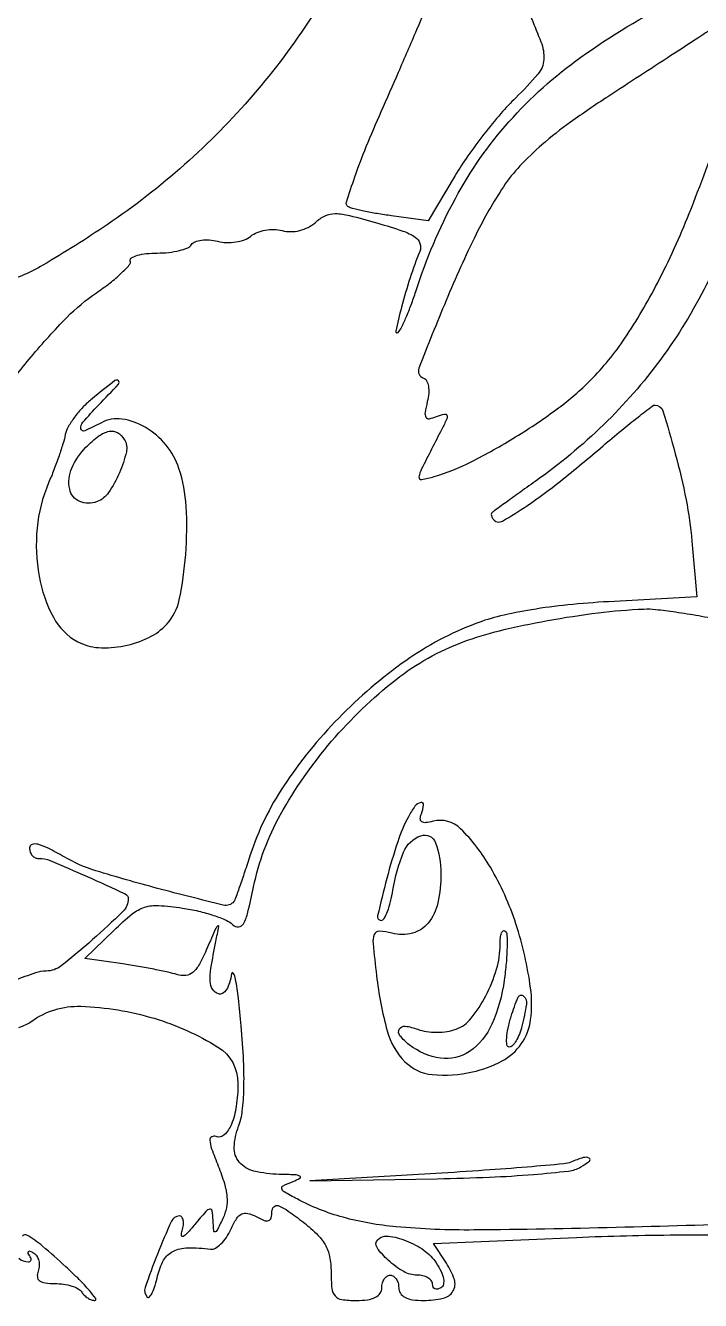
# Model space of a CAD drawing. Extents: x 4 to 800, y 0 to 528.
# Drawn here: x 291.9 to 371.7, y 0 to 150.9 of the extents above; entities that cross this region are included whole.
import ezdxf

# ---------------------------------------------------------------- set-up
doc = ezdxf.new("R2010")
doc.units = 0

msp = doc.modelspace()

# ---------------------------------------------------------------- linework, layer by layer
for points in [[(331.2554, 161.978071, -0.068318), (318.794, 142.73327, -0.066404), (301.5, 127.345758, -0.016326), (293.917039, 122.571874, -0.061983), (288.781655, 120.367829, -0.111532)], [(288.758054, 106.938272, -0.014419), (292.535251, 111.729227, -0.019638), (296.747344, 116.381927, -0.050201), (300.233946, 119.291771, 0.016239), (301.850418, 120.464508, 0.024362), (303.173409, 121.598949, 0.021463), (304.132483, 122.58735, 0.254156), (304.25, 123.090048, -0.341028), (304.393437, 123.439797, -0.061701), (305.084226, 123.732702, -0.044386), (306.139461, 123.934634, -0.025096), (307.440983, 124, 0.027016), (308.803802, 124.073688, 0.033573), (310.053391, 124.294828, 0.03567), (311.042509, 124.615587, 0.159411), (311.502268, 125.00367, -0.164494), (311.914845, 125.344986, -0.059908), (312.660544, 125.531757, -0.051288), (313.590315, 125.553385, -0.041693), (314.574271, 125.392003, 0.053195), (315.63318, 125.243196, 0.0471), (316.745106, 125.310892, 0.049513), (317.755969, 125.573193, 0.085179), (318.50766, 126.006357, -0.081054), (319.2373, 126.434817, -0.048899), (320.205771, 126.704411, -0.047472), (321.249433, 126.786933, -0.060025), (322.207797, 126.655911, 0.066517), (323.224496, 126.530284, 0.058214), (324.287618, 126.665161, 0.058058), (325.293797, 127.042139, 0.065369), (326.142847, 127.629275, -0.073392), (327.312824, 128.411017, -0.114208), (328.492734, 128.66879, -0.059153), (330.174398, 128.448065, -0.008559), (333.516331, 127.538276, -0.011035), (336.491631, 126.60165, -0.066176), (337.943788, 125.883613, -0.166105), (338.520257, 125.125658, -0.177517), (338.492057, 124.196888, 0.016769), (337.34897, 121.047715, 0.013494), (336.32686, 117.5932, 0.012136), (335.64292, 114.754309, 0.763937), (335.933095, 114.603898, 0.072209), (336.326877, 115.179334, 0.012166), (336.886384, 116.394096, 0.013087), (337.476092, 117.865747, 0.011297), (338.0194, 119.439833, -0.046077), (342.704698, 130.464642, -0.058314), (349.047385, 139.531188, -0.05584), (357.549199, 147.17487, -0.03767), (368.712268, 153.949014, 0.008618)], [(350.571229, 154.484984, -0.007916), (352.8318, 149.003384, -0.109131), (353.167581, 146.894692, -0.16324), (352.475425, 145.177317, -0.023497), (349.850259, 142.380376, 0.022509), (348.088739, 140.511009, 0.012288), (346.091949, 138.07243, 0.012224), (344.180677, 135.489789, 0.018993), (342.674579, 133.164065), (339.5, 127.828129), (335.16707, 128.406301, -0.008407), (333.44698, 128.66533, -0.010544), (331.862431, 128.965749, -0.008877), (330.55058, 129.267668, -0.077558), (330.001776, 129.498903, -0.344967), (329.809144, 130.021981, -0.006264), (330.815474, 133.018073, -0.012616), (332.171378, 136.600773, -0.00773), (333.940665, 140.756666, 0.002108), (335.979313, 145.399731, 0.001636), (338.160487, 150.470213, 0.001654), (340.164102, 155.213654, 0.003993)], [(373.229331, 150.655606, -0.000956), (371.40218, 149.456387, -0.000202), (368.208305, 147.370709, -0.000211), (364.502632, 144.955182, -0.000201), (360.729331, 142.5, 0.011906), (356.339998, 139.495437, 0.022029), (352.948914, 136.819205, 0.026914), (350.346122, 134.315559, 0.040483), (348.391204, 131.848395, 0.0338), (345.158922, 126.223693, 0.014755), (341.61151, 118.375007, 0.006145), (338.387954, 110.36704, 0.428538), (338.943165, 109.185612, -0.198013), (339.305651, 108.872327, -0.077344), (339.513152, 108.230579, -0.059996), (339.546283, 107.370473, -0.041162), (339.387035, 106.405936, 0.019229), (339.114758, 105.112335, 0.183206), (339.22142, 104.5677, 0.306966), (339.616936, 104.391386, 0.047555), (340.487774, 104.633682, -0.026451), (341.411109, 104.933037, -0.376923), (341.697623, 104.790983, -0.207161), (341.689573, 104.366007, -0.011503), (341.099019, 103.144986, 0.001387), (338.706777, 98.443883, 0.076907), (338.401893, 97.50641, 0.510811), (338.718409, 97.188754, 0.034234), (340.186943, 97.526042, 0.043486), (344.570576, 99.282618, 0.021145), (349.83838, 102.231442, 0.02114), (354.904325, 105.659308, 0.038362), (358.683055, 108.932558, 0.047195), (362.75798, 113.910796, 0.029007), (366.615157, 120.439505, 0.024011), (370.373264, 128.685666, 0.013747), (374.145766, 138.953162, 0.003262)], [(372.723348, 120.872188, -0.041558), (367.376906, 111.93976, -0.042187), (360.704888, 104.125951, -0.039203), (352.659913, 97.330953, 0.00015), (350.652476, 95.887805, 0.000221), (348.893329, 94.621171, 0.000097), (347.390761, 93.537828, 0.004432), (347.083333, 93.311914, 0.172405), (346.972557, 93.145295, 0.113295), (346.967983, 92.912704, 0.08645), (347.073618, 92.647025, 0.05869), (347.275758, 92.390909, 0.340774), (348.276291, 92.261593, 0.017266), (351.236769, 94.129466, 0.019181), (355.133952, 97.005369, 0.008008), (360.171045, 101.16362, -0.003945), (362.379684, 103.017295, -0.006107), (364.318675, 104.579314, -0.002264), (366.00136, 105.889016, -0.165709), (366.327043, 106, -0.328647), (367.250623, 105.319428, -0.009054), (368.72422, 100.244182, -0.017839), (369.996909, 94.779103, -0.026401), (370.684997, 89.908133), (371.26356, 83.316266), (360.817767, 82.724727, 0.011233), (356.008655, 82.343846, 0.015455), (351.711145, 81.77147, 0.017465), (348.030109, 81.032017, 0.032499), (345.121803, 80.138279, 0.063015), (336.837813, 75.730507, 0.045967), (328.899057, 68.952124, 0.046312), (322.404322, 60.914942, 0.067935), (318.445039, 52.748472, -0.002264), (317.770947, 50.716353, -0.003444), (317.165232, 48.9578, -0.001286), (316.630368, 47.451376, -0.085952), (316.496097, 47.21425, -0.288939), (315.250447, 46.799339, -0.004313), (307.47104, 48.782877, -0.010366), (300.172479, 50.873798, -0.056603), (296.416667, 52.518833, 0.013867), (294.548432, 53.535044, 0.053908), (293.319068, 54.001626, 0.142031), (292.624998, 53.982778, 0.326256), (292.333333, 53.58337, 0.082374), (292.415312, 53.089143, 0.096876), (292.651563, 52.678339, 0.10676), (293.003628, 52.41455, 0.121548), (293.416667, 52.335798, -0.114234), (294.778022, 52.096536, -0.005226), (299.132807, 50.19392, -0.002862), (303.645252, 48.134879, -0.292159), (304, 47.579586, -0.201074), (303.355589, 46.041954, -0.013457), (299.788713, 42.717929, -0.014578), (296.058519, 39.613443, -0.167786), (294.281928, 39, 0.084035), (293.020399, 38.786466, 0.01168), (290.527393, 37.851753, 0.013097)], [(378.276902, 9.117717, -0.001439), (361.709601, 8.632115, -0.004618), (344.902434, 8.343195, -0.024332), (335.686914, 8.718477, -0.044255), (329.425243, 9.843726, -0.056344), (323.976177, 12.01275, -0.008133), (322.443611, 12.865307, -0.210903), (322.170449, 13.239048, -0.348911), (322.334411, 13.573369, -0.017743), (323.522304, 14.086758, 0.038289), (324.318988, 14.470615, 0.593905), (324.312604, 14.710638, 0.106974), (323.713769, 14.869437, 0.006676), (321.872445, 14.929715, -0.054114), (318.880396, 15.313266, -0.159744), (317.137875, 16.387446, -0.189048), (316.539252, 18.147345, -0.080197), (317.057359, 20.628363, 0.062412), (317.49792, 22.418889, 0.022666), (317.684501, 25.032296, 0.018584), (317.647051, 28.371129, 0.009855), (317.365482, 32.5, 0.006121), (317.036114, 35.781336, 0.017887), (316.700584, 38.031022, 0.089233), (316.433544, 38.73658, 0.711933), (316.214485, 38.690714, -0.038452), (315.990604, 37.607911, -0.072675), (315.623086, 36.7977, -0.112454), (315.167122, 36.350331, -0.226802), (314.677857, 36.298343, -0.163919), (313.984341, 36.842327, -0.133582), (313.690294, 37.744395, -0.054223), (313.784024, 39.336037, -0.008062), (314.370511, 42.5, 0.004042), (314.711358, 44.259728, 0.683724), (314.591351, 44.334066, 0.128461), (314.348449, 44.027743, 0.001615), (313.344442, 41.728302, -0.020583), (312.424262, 39.821483, -0.089584), (311.649027, 38.841877, -0.154118), (310.811517, 38.471061, -0.104963), (309.767081, 38.573925, 0.021809), (308.727401, 38.85465, 0.006109), (307.080099, 39.202132, 0.00615), (305.205541, 39.549786, 0.006436), (303.351198, 39.845624), (298.880324, 40.5), (302.319635, 43.829347, -0.020384), (304.478609, 45.755202, -0.093804), (305.942947, 46.556249, -0.094811), (307.591091, 46.762421, -0.021063), (310.429018, 46.458374, -0.020537), (312.310166, 46.096751, -0.022388), (314.101024, 45.590004, -0.022566), (315.583879, 45.022274, -0.093932), (316.371492, 44.485651, 0.215907), (317.053815, 44.228735, 0.256276), (317.627429, 44.59392, 0.06599), (318.154382, 45.951201, 0.008715), (318.832501, 48.967918, -0.076499), (322.015612, 57.518275, -0.049613), (328.05588, 66.193291, -0.049636), (335.681694, 73.502941, -0.076906), (343.618549, 77.958471, -0.029906), (347.94222, 79.287557, -0.014532), (353.597329, 80.489201, -0.014343), (359.584806, 81.404091, -0.019832), (365, 81.856139, -0.038157), (366.382454, 81.810985, -0.008273), (368.754256, 81.511815, -0.008582), (371.494647, 81.07187, -0.008118), (374.269807, 80.530721, -0.05066)], [(291.041556, 32.311702, 0.01562), (291.946233, 32.685117, 0.052299), (292.5, 33.007497, -0.168426), (298.411393, 34.823033, -0.063664), (307.058201, 33.401918, -0.066431), (314.607767, 30.005849, -0.261107), (316.986345, 25.699109, -0.033775), (316.785739, 22.983357, -0.062443), (316.205029, 20.851821, -0.101287), (315.365421, 19.604841, -0.293717), (314.39298, 19.402694, 0.212186), (313.874814, 19.375849, 0.302601), (313.655652, 18.986949, 0.067597), (313.872485, 17.967071, 0.009034), (314.653894, 15.906985, -0.021071), (315.377196, 13.852269, -0.052314), (315.680834, 12.288673, -0.068449), (315.615541, 10.968354, -0.066089), (315.197173, 9.697734, -0.003782), (314.494952, 8.271914, -0.238254), (314.276615, 8.110093, -0.443024), (314.120052, 8.232621, -0.006936), (314.045444, 9.5, 0.026738), (313.934479, 10.624152, 0.436516), (313.653753, 10.81447, 0.15799), (313.188971, 10.535369, 0.006209), (311.884677, 9, -0.011254), (310.980648, 7.957314, -0.093465), (310.483651, 7.581366, -0.552476), (310.292786, 7.697931, -0.081085), (310.375528, 8.25, 0.044641), (310.526428, 8.920514, 0.078995), (310.511995, 9.485938, 0.122092), (310.342638, 9.858982, 0.22931), (310.051323, 10, 0.294798), (309.112032, 9.393489, 0.011946), (307.461955, 5.492829, 0.012058), (306.001496, 1.518948, 0.285789), (306.260467, 0.4062, 0.43941), (306.519668, 0.417255, 0.062181), (306.846516, 0.920574, 0.039231), (307.186426, 1.788383, 0.019676), (307.484295, 2.928494, -0.074935), (308.184257, 4.755921, -0.148628), (309.298059, 5.815207, -0.114235), (311.035097, 6.236125, -0.034887), (313.751327, 6.074341, 0.16767), (314.31262, 6.189883, 0.059901), (314.97013, 6.694851, 0.051117), (315.614462, 7.469101, 0.041123), (316.143262, 8.415081, -0.030764), (316.81545, 9.678237, -0.139403), (317.423615, 10.23716, -0.181395), (318.140033, 10.314346, -0.060031), (319.141935, 9.924038, 0.028068), (320.086985, 9.484571, 0.173571), (320.613869, 9.465892, 0.259468), (320.908564, 9.779213, 0.061838), (321, 10.515708, -0.188308), (321.223884, 11.08909, -0.289314), (321.72246, 11.223342, -0.077156), (322.693134, 10.749386, -0.010843), (324.5, 9.432202, -0.027413), (326.264103, 7.926866, -0.071411), (327.293847, 6.619025, -0.083294), (327.824801, 5.200698, -0.048037), (328, 3.381311, 0.023143), (328.091327, 1.409261, 0.159625), (328.471807, 0.531776, 0.181525), (329.27075, 0.109785, 0.031712), (331, 0, 0.033607), (332.322075, 0.088963, 0.082504), (333.25, 0.375, 0.12651), (333.797909, 0.851045, 0.152103), (334, 1.5, -0.064853), (334.074694, 2.073457, -0.082425), (334.29375, 2.559375, -0.098894), (334.618646, 2.884432, -0.148195), (335, 3, -0.148195), (335.381354, 2.884432, -0.098894), (335.70625, 2.559375, -0.082425), (335.925306, 2.073457, -0.064853), (336, 1.5, 0.150693), (336.199239, 0.853935, 0.12588), (336.740164, 0.377508, 0.083267), (337.651999, 0.089949, 0.034849), (338.940983, 0, 0.055832), (341.248322, 0.258455, 0.20232), (342.423164, 1.101359, 0.220175), (342.582601, 2.472511, 0.065685), (341.645224, 4.418705), (340.118056, 6.749457), (357.03559, 7.472556, -0.009403), (368.842089, 7.754909, -0.008093), (381.257495, 7.617316, -0.006373)], [(291.050623, 4.995261, 0.151721), (292.185477, 4.579593, 0.604308), (292.466169, 5.05474, -0.022636), (292.177586, 5.572708, -0.254535), (292.185644, 5.799986, -0.380592), (292.359939, 5.85573, -0.03396), (292.801818, 5.622483, -0.110815), (293.183448, 5.249229, -0.081908), (293.420871, 4.706402, -0.076658), (293.481042, 4.080516, -0.077463), (293.349337, 3.467975, 0.110341), (293.250526, 2.798861, 0.218576), (293.50401, 2.338763, 0.12822), (294.162583, 2.074342, 0.0317), (295.333994, 2, -0.036102), (296.354631, 1.926209, -0.04042), (297.315047, 1.70625, -0.044341), (298.087191, 1.38473, -0.134307), (298.5, 1, 0.059486), (298.804549, 0.617487, 0.050706), (299.206337, 0.29375, 0.05311), (299.639679, 0.073198, 0.09142), (300.036674, 0, 0.608782), (300.152263, 0.223611, 0.02273), (299.410739, 1.175, 0.019727), (298.216935, 2.464297, 0.009919), (296.615826, 4, 0.010986), (293.863085, 6.427725, 0.042626), (292.007926, 7.739774, 0.403073), (291.504635, 7.618777, 0.288131)]]:
    msp.add_lwpolyline(points, format="xyb")
for points in [[(299.72749, 106.745033, 0.03243), (298.637205, 105.738467, 0.029812), (297.652971, 104.571978, 0.031108), (296.902543, 103.424221, 0.080476), (296.558607, 102.5, -0.026071), (296.301317, 101.482965, -0.008264), (295.814216, 99.995372, -0.008225), (295.215506, 98.352228, -0.009059), (294.581117, 96.782119, 0.076532), (293.21896, 91.43267, 0.069508), (293.459709, 85.734241, 0.076748), (295.147524, 80.873553, 0.149088), (298.020639, 77.988954, 0.107565), (300.471306, 77.291969, 0.064622), (303.501618, 77.493121, 0.063837), (306.426332, 78.471594, 0.096519), (308.568923, 80.076159, 0.132934), (310.038051, 82.959436, 0.032336), (310.802309, 88.294693, 0.033957), (310.857937, 94.005349, 0.065249), (310.001651, 98.494999, 0.092572), (308.473072, 101.270629, 0.087611), (306.020098, 103.370563, 0.098374), (303.257899, 104.338707, 0.15943), (300.829772, 103.908897, -0.018929), (298.857932, 102.947755, -0.492362), (298.408016, 103.193163, -0.223039), (298.632123, 103.965304, -0.010653), (300.5, 106, 0.003313), (302.846918, 108.482376, 0.40937), (302.836525, 108.876171, 0.374983), (302.42036, 108.896906, 0.003232)], [(303.537303, 101.939643, -0.198711), (303.779541, 100.450556, -0.045208), (302.95503, 97.974158, -0.045914), (301.670199, 95.64185, -0.153464), (300.318201, 94.568611, -0.193024), (298.258776, 94.5994, -0.247985), (297.073997, 96.039814, -0.153365), (297.330197, 98.538055, -0.094995), (299, 101, -0.03305), (300.539274, 102.348204, -0.112734), (301.743113, 102.898455, -0.185178), (302.717137, 102.739266, -0.122865)], [(337.141581, 57.25, 0.042311), (335.883942, 54.303063, 0.015467), (334.595812, 49.95251, 0.007152), (333.501435, 45.530831, 0.482784), (333.923058, 45, 0.273397), (334.273962, 45.207373, 0.032998), (334.669929, 46.054336, 0.031834), (335.038446, 47.213929, 0.020799), (335.320767, 48.58923, -0.055879), (336.573641, 53.072274, -0.215975), (338.614332, 55.016607, -0.409264), (340.354187, 54.195121, -0.088413), (341, 50.571429, -0.052838), (340.627904, 47.060169, -0.118951), (339.475659, 44.662273, -0.161135), (337.623692, 43.484247, -0.123857), (335.21207, 43.48291, 0.047456), (333.696702, 43.713584, 0.330211), (333.107451, 43.326131, 0.112532), (332.969208, 42.244723, 0.005005), (333.374685, 38.46911, 0.036378), (334.631623, 31.923459, 0.130738), (336.735882, 28.269025, 0.175632), (339.970241, 26.743846, 0.078821), (344.725995, 27.050545, 0.067069), (348.223869, 28.349835, 0.119576), (350.503862, 30.380474, 0.119107), (351.60518, 33.236332, 0.06623), (351.600298, 36.988305, 0.045371), (349.871402, 44.568454, 0.053518), (346.859986, 51.278322, 0.06488), (343.324896, 55.848578, 0.265653), (340.066653, 56.727681, -0.034895), (339.204363, 56.565404, -0.172985), (338.73085, 56.674439, -0.26931), (338.555333, 57.0151, -0.079171), (338.681807, 57.613185, 0.066483), (338.934382, 58.674505, 0.515294), (338.611624, 58.957613, 0.178648), (337.928399, 58.504954, 0.036057)], [(348.486593, 37.902518, -0.068257), (347.029034, 32.696384, -0.142109), (344.364803, 29.4789, -0.187423), (340.937981, 28.689857, -0.130658), (337.25, 30.266877, -0.055189), (336.148826, 31.343636, -0.305252), (336.075121, 32.127051, -0.311509), (336.769193, 32.47796, -0.056161), (338.25, 32.102899, 0.055378), (339.27895, 31.840574, 0.035254), (340.513051, 31.755897, 0.035181), (341.751528, 31.845601, 0.053717), (342.79443, 32.111862, 0.135871), (344.575693, 33.40349, 0.048611), (346.300602, 36.058352, 0.047585), (347.575178, 39.213399, 0.072334), (348, 42.134548, -0.025912), (348.041686, 42.938375, -0.064436), (348.177026, 43.510414, -0.162244), (348.376368, 43.755565, -0.351435), (348.602643, 43.73069, -0.190488), (348.807805, 43.257272, -0.013095), (348.817144, 41.770074, -0.0172), (348.718111, 39.948271, -0.011994)], [(350.578586, 32.457087, -0.031939), (350.27747, 31.516288, -0.043945), (349.88239, 30.721769, -0.05139), (349.457984, 30.165772, -0.206912), (349.074549, 30, -0.375709), (348.804419, 30.236342, -0.048914), (348.774977, 31.065848, -0.037753), (348.9373, 32.236825, -0.021145), (349.300794, 33.628418, -0.02771), (350.137445, 35.897935, -0.515587), (350.772187, 36.033307, -0.25134), (351.110266, 35.066395, -0.022451)], [(356.376185, 16.379781, -0.075134), (355.520777, 16.170177, -0.001617), (351.212611, 15.794077, -0.00368), (346.158203, 15.406738, -0.00247), (340.376185, 15.035117), (325.5, 14.152777), (340.551505, 14.415615, 0.006034), (346.743226, 14.598506, 0.010043), (351.951743, 14.920197, 0.007935), (356.091702, 15.325714, 0.103407), (357.551505, 15.808818, 0.03781), (358.55989, 16.500557, 0.550377), (358.519973, 16.854473, 0.190533), (357.8382, 16.906158, 0.022353)], [(340.444728, 4.444011, -0.032517), (341.017541, 3.431936, -0.067015), (341.299888, 2.568921, -0.101501), (341.28675, 1.91059, -0.201399), (340.988885, 1.49313, -0.083792), (340.61109, 1.339432, -0.162518), (340.290485, 1.372582, -0.181418), (340.077238, 1.585312, -0.107329), (340, 1.940983, 0.169892), (339.858632, 2.345025, 0.094424), (339.458028, 2.688914, 0.075013), (338.860758, 2.921486, 0.055452), (338.154988, 3, -0.132611), (336.591901, 3.421984, -0.051935), (334.773239, 4.751182, -0.055742), (333.440896, 6.256526, -0.364614), (333.52132, 7.187987, -0.232192), (334.779442, 7.617658, -0.062617), (336.880044, 7.076202, -0.058994), (339.012074, 5.924745, -0.09471)]]:
    msp.add_lwpolyline(points, format="xyb", close=True)

doc.saveas('drawing.dxf')
